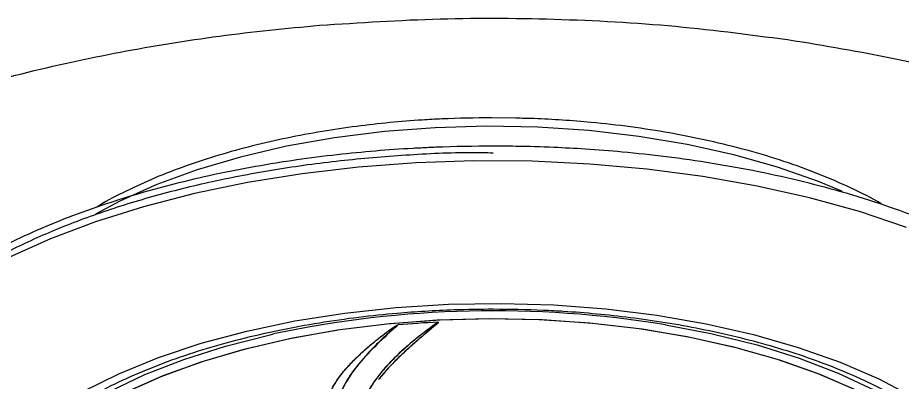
# Model space of a CAD drawing. Extents: x 1076 to 1148, y 508 to 635.
# Drawn here: x 1094.952 to 1097.364, y 581.448 to 582.441 of the extents above; entities that cross this region are included whole.
import ezdxf

# ---------------------------------------------------------------- set-up
doc = ezdxf.new("R2010")
doc.units = 0
doc.header["$MEASUREMENT"] = 0
doc.layers.add('1', color=4, linetype='Continuous')

# ---------------------------------------------------------------- blocks, each defined once
blk = doc.blocks.new('2026 TX')
at = {"layer": '1', "color": 3}
for p, q in [((20.547, 62.3738), (20.4821, 62.375)), ((20.9559, 61.8114), (21.0752, 61.7886))]:
    blk.add_line(p, q, dxfattribs=at)
at = {"layer": '1', "color": 3, "flags": 128}
for points in [[(21.4387, 62.1745), (21.3738, 62.2014), (21.262, 62.2407), (21.1422, 62.2745), (21.0155, 62.3025), (20.8834, 62.3244), (20.7472, 62.3401), (20.6083, 62.3492), (20.4681, 62.3519), (20.328, 62.3479), (20.1895, 62.3374), (20.054, 62.3205), (19.9229, 62.2974), (19.7975, 62.2682), (19.6791, 62.2333), (19.569, 62.193), (19.4683, 62.1478), (19.4022, 62.1125)], [(21.6134, 62.0767), (21.4849, 62.1196), (21.3489, 62.1572), (21.2062, 62.1892), (21.0581, 62.2153), (20.9057, 62.2353), (20.75, 62.2491), (20.5924, 62.2566), (20.4339, 62.2577), (20.2758, 62.2524), (20.1194, 62.2407), (19.9657, 62.2227), (19.816, 62.1987), (19.6714, 62.1687), (19.533, 62.1329), (19.4018, 62.0918), (19.2789, 62.0454), (19.1652, 61.9944), (19.0616, 61.9389), (18.9688, 61.8794), (18.8875, 61.8165), (18.8185, 61.7504)], [(19.1411, 61.4603), (19.2045, 61.52), (19.2803, 61.5766), (19.3676, 61.6295), (19.4657, 61.6781), (19.5737, 61.7221), (19.6904, 61.7609), (19.8148, 61.7943), (19.9457, 61.8218), (20.0818, 61.8433), (20.2217, 61.8585), (20.3643, 61.8673), (20.508, 61.8696), (20.6515, 61.8654), (20.7934, 61.8546), (20.9323, 61.8375), (21.067, 61.8142), (21.196, 61.7848), (21.3183, 61.7498), (21.4325, 61.7094), (21.5376, 61.664), (21.6326, 61.614)], [(19.2068, 61.4247), (19.2496, 61.4699), (19.3167, 61.5263), (19.3957, 61.5794), (19.486, 61.6285), (19.5865, 61.6731), (19.6963, 61.7127), (19.8141, 61.747), (19.9389, 61.7757), (20.0693, 61.7983), (20.2039, 61.8147), (20.3415, 61.8248), (20.4805, 61.8283), (20.6196, 61.8253), (20.7574, 61.8158), (20.8923, 61.7999), (21.0231, 61.7778), (21.1484, 61.7497), (21.2669, 61.7158), (21.3774, 61.6766), (21.4787, 61.6324), (21.5699, 61.5837), (21.6499, 61.5309)], [(19.204, 61.4213), (19.2461, 61.4665), (19.3125, 61.5232), (19.3909, 61.5764), (19.4805, 61.6258), (19.5805, 61.6706), (19.6897, 61.7106), (19.8071, 61.7452), (19.9315, 61.7742), (20.0616, 61.7972), (20.1961, 61.814), (20.3335, 61.8244), (20.4725, 61.8283), (20.6116, 61.8257), (20.7495, 61.8165), (20.8847, 61.801), (21.0157, 61.7793), (21.1414, 61.7515), (21.2603, 61.7179), (21.3713, 61.679), (21.4732, 61.6351), (21.5649, 61.5866), (21.6456, 61.5341)], [(19.289, 60.8796), (19.2525, 60.9101), (19.195, 60.9684), (19.1503, 61.0291), (19.1188, 61.0916), (19.101, 61.1551), (19.0969, 61.2192), (19.1067, 61.2832), (19.1301, 61.3464), (19.167, 61.4082), (19.2171, 61.468), (19.2797, 61.5251), (19.3544, 61.5792), (19.4403, 61.6295), (19.5366, 61.6756), (19.6423, 61.717), (19.7564, 61.7534), (19.8778, 61.7843), (19.8876, 61.7865)], [(19.289, 60.8796), (19.2525, 60.9101), (19.195, 60.9684), (19.1503, 61.0291), (19.1188, 61.0916), (19.101, 61.1551), (19.0969, 61.2192), (19.1067, 61.2832), (19.1301, 61.3464), (19.167, 61.4082), (19.2171, 61.468), (19.2797, 61.5251), (19.3544, 61.5792), (19.4403, 61.6295), (19.5366, 61.6756), (19.6423, 61.717), (19.7564, 61.7534), (19.8778, 61.7843), (19.8876, 61.7865)], [(21.0752, 61.7886), (21.0838, 61.7868), (21.2058, 61.7564), (21.3206, 61.7205), (21.4271, 61.6795), (21.5243, 61.6338), (21.6112, 61.5838), (21.6868, 61.5301), (21.7506, 61.4732), (21.8018, 61.4136), (21.8399, 61.352), (21.8646, 61.2889), (21.8756, 61.225), (21.8727, 61.1609), (21.8561, 61.0972), (21.8259, 61.0346), (21.7823, 60.9738), (21.7259, 60.9152), (21.6837, 60.8796)], [(21.0752, 61.7886), (21.0838, 61.7868), (21.2058, 61.7564), (21.3206, 61.7205), (21.4271, 61.6795), (21.5243, 61.6338), (21.6112, 61.5838), (21.6868, 61.5301), (21.7506, 61.4732), (21.8018, 61.4136), (21.8399, 61.352), (21.8646, 61.2889), (21.8756, 61.225), (21.8727, 61.1609), (21.8561, 61.0972), (21.8259, 61.0346), (21.7823, 60.9738), (21.7259, 60.9152), (21.6837, 60.8796)]]:
    blk.add_lwpolyline(points, dxfattribs=at)
at = {"layer": '1', "color": 3}
for centre, radius, start, end in [((20.488, 58.9618), 2.8877, 80.6757, 101.9993), ((20.4828, 58.9568), 2.8656, 92.9331, 95.1446), ((20.4828, 58.9568), 2.8656, 92.9333, 95.1446)]:
    blk.add_arc(centre, radius, start, end, dxfattribs=at)
for points, knots in [([(18.8063, 62.3747), (18.8926, 62.4041), (19.0609, 62.4614), (19.2878, 62.5175), (19.4686, 62.5544), (19.6034, 62.5779), (19.7391, 62.5979), (19.8755, 62.6145), (19.9672, 62.6228), (20.0129, 62.6269)], [0, 0, 0, 0, 0.238662, 0.465509, 0.574439, 0.682329, 0.789204, 0.895087, 1, 1, 1, 1]), ([(20.0129, 62.6269), (20.1222, 62.6341), (20.3413, 62.6485), (20.6743, 62.6457), (21.0064, 62.6263), (21.2212, 62.597), (21.3289, 62.5823)], [0, 0, 0, 0, 0.248389, 0.497705, 0.748168, 1, 1, 1, 1]), ([(21.3289, 62.5823), (21.4263, 62.5655), (21.6259, 62.531), (21.9156, 62.4583), (22.0954, 62.3957), (22.1873, 62.3637)], [0, 0, 0, 0, 0.31821, 0.651449, 1, 1, 1, 1]), ([(20.4821, 62.375), (20.4368, 62.3745), (20.3735, 62.3737), (20.2809, 62.3684), (20.2031, 62.3622), (20.1118, 62.3519), (20.0182, 62.3381), (19.9232, 62.3203), (19.8289, 62.2988), (19.7367, 62.2734), (19.648, 62.2444), (19.5635, 62.2119), (19.4849, 62.1758), (19.4322, 62.1492), (19.4079, 62.1338), (19.4056, 62.1324)], [0, 0, 0, 0, 0.109915, 0.153902, 0.226761, 0.301934, 0.382094, 0.465197, 0.550413, 0.637087, 0.72476, 0.813108, 0.901902, 0.990992, 1, 1, 1, 1]), ([(21.5458, 62.1399), (21.5451, 62.1404), (21.5199, 62.156), (21.4629, 62.1838), (21.3751, 62.2225), (21.2801, 62.2569), (21.18, 62.2872), (21.0757, 62.313), (20.9693, 62.3342), (20.8618, 62.3508), (20.7638, 62.362), (20.6758, 62.3689), (20.6069, 62.3729), (20.5641, 62.3735), (20.547, 62.3738)], [0, 0, 0, 0, 0.003226, 0.108127, 0.212761, 0.317026, 0.420738, 0.523541, 0.624706, 0.722465, 0.818904, 0.888022, 0.955437, 1, 1, 1, 1]), ([(20.3103, 62.2937), (20.2961, 62.293), (20.2475, 62.2908), (20.164, 62.2848), (20.058, 62.2745), (19.9487, 62.2605), (19.8369, 62.2426), (19.7248, 62.2206), (19.614, 62.1947), (19.5059, 62.1649), (19.4014, 62.1314), (19.3016, 62.0942), (19.2071, 62.0537), (19.1186, 62.01), (19.0367, 61.9633), (18.9618, 61.9137), (18.8943, 61.8616), (18.8346, 61.807), (18.7829, 61.75), (18.7396, 61.6907), (18.705, 61.629), (18.6797, 61.5649), (18.6641, 61.4981), (18.6595, 61.4286), (18.6664, 61.3586), (18.6863, 61.29), (18.7034, 61.2453), (18.7168, 61.2237), (18.7169, 61.2235)], [0, 0, 0, 0, 0.0137668, 0.0470409, 0.0814067, 0.1180947, 0.1561838, 0.1953003, 0.2351458, 0.2755098, 0.3162384, 0.3572184, 0.3983673, 0.4396273, 0.4809615, 0.5223535, 0.5638087, 0.6053519, 0.6470344, 0.6889486, 0.7312392, 0.7741285, 0.8179495, 0.8631758, 0.9104126, 0.954967, 0.9996639, 1, 1, 1, 1]), ([(20.4864, 62.2978), (20.4341, 62.2974), (20.3753, 62.2969), (20.3168, 62.294), (20.3103, 62.2937)], [0, 0, 0, 0, 0.888824, 1, 1, 1, 1]), ([(22.2697, 61.2528), (22.2774, 61.2709), (22.2945, 61.3107), (22.3085, 61.3744), (22.3134, 61.444), (22.3061, 61.5139), (22.2873, 61.5827), (22.2579, 61.6489), (22.218, 61.7135), (22.1678, 61.7761), (22.1078, 61.8363), (22.0384, 61.8938), (21.9601, 61.9484), (21.8733, 61.9999), (21.7786, 62.0479), (21.6766, 62.0923), (21.5679, 62.1327), (21.4534, 62.1691), (21.334, 62.2011), (21.2107, 62.2286), (21.0853, 62.2513), (20.9612, 62.2691), (20.8451, 62.2817), (20.7426, 62.2897), (20.6457, 62.2949), (20.5621, 62.2974), (20.5069, 62.2977), (20.4864, 62.2978)], [0, 0, 0, 0, 0.035311, 0.077579, 0.121202, 0.166764, 0.209739, 0.252851, 0.29608, 0.339368, 0.382669, 0.425953, 0.469204, 0.512408, 0.555562, 0.598653, 0.641659, 0.68454, 0.727229, 0.769607, 0.811437, 0.852178, 0.890246, 0.922162, 0.94874, 0.980919, 1, 1, 1, 1]), ([(20.4861, 62.2789), (20.4668, 62.2793), (20.3872, 62.281), (20.2474, 62.2738), (20.0678, 62.2589), (19.8912, 62.2347), (19.7198, 62.2022), (19.5565, 62.1617), (19.4042, 62.1139), (19.2641, 62.0596), (19.1258, 61.9938), (18.9958, 61.9156), (18.8803, 61.8256), (18.8254, 61.762), (18.7983, 61.7306)], [0, 0, 0, 0, 0.02627, 0.108678, 0.191096, 0.275258, 0.359429, 0.443591, 0.527762, 0.610171, 0.692588, 0.798002, 0.900543, 1, 1, 1, 1]), ([(19.0784, 61.2159), (19.0779, 61.2236), (19.076, 61.251), (19.0852, 61.296), (19.1052, 61.3507), (19.1351, 61.4023), (19.1745, 61.4526), (19.2233, 61.5015), (19.2813, 61.5486), (19.3481, 61.5935), (19.4235, 61.636), (19.5067, 61.6755), (19.5972, 61.7118), (19.6941, 61.7445), (19.7963, 61.7732), (19.9025, 61.7976), (20.0106, 61.8175), (20.118, 61.8328), (20.2144, 61.8429), (20.3012, 61.8492), (20.3886, 61.8535), (20.4508, 61.8541), (20.4864, 61.8545)], [0, 0, 0, 0, 0.024615, 0.088061, 0.144287, 0.199112, 0.25309, 0.306663, 0.360097, 0.413507, 0.466957, 0.52046, 0.573979, 0.627439, 0.680715, 0.73358, 0.785586, 0.835638, 0.883165, 0.917168, 0.95262, 1, 1, 1, 1]), ([(20.4864, 61.8545), (20.5323, 61.8539), (20.5965, 61.8531), (20.6904, 61.848), (20.7694, 61.8419), (20.862, 61.8318), (20.9569, 61.8182), (21.0533, 61.8009), (21.149, 61.7798), (21.2424, 61.7551), (21.3324, 61.7269), (21.4178, 61.6955), (21.4978, 61.6611), (21.5716, 61.624), (21.6387, 61.5845), (21.6987, 61.543), (21.7511, 61.4997), (21.796, 61.455), (21.8325, 61.409), (21.8574, 61.3702), (21.8667, 61.3469), (21.8697, 61.3394)], [0, 0, 0, 0, 0.070298, 0.098414, 0.144985, 0.193033, 0.244254, 0.297332, 0.351722, 0.406986, 0.462814, 0.518975, 0.575303, 0.631681, 0.688042, 0.744374, 0.800737, 0.857276, 0.914274, 0.97223, 1, 1, 1, 1]), ([(20.0448, 61.6333), (20.0468, 61.6374), (20.051, 61.6458), (20.0597, 61.6595), (20.0708, 61.6749), (20.0849, 61.6919), (20.1023, 61.7107), (20.1233, 61.7313), (20.147, 61.7525), (20.171, 61.7723), (20.1936, 61.7898), (20.2101, 61.8018), (20.2207, 61.8085), (20.224, 61.8102), (20.2251, 61.8107), (20.2255, 61.8108), (20.2257, 61.8108), (20.2258, 61.8108)], [0, 0, 0, 0, 0.076091, 0.159217, 0.249599, 0.347471, 0.453074, 0.566653, 0.688459, 0.798268, 0.884794, 0.967963, 0.990274, 0.996657, 0.998687, 0.999427, 1, 1, 1, 1]), ([(20.0453, 61.6343), (20.0494, 61.642), (20.0585, 61.6591), (20.079, 61.6856), (20.1016, 61.7102), (20.1232, 61.7313), (20.1459, 61.7516), (20.1701, 61.7718), (20.1943, 61.7904), (20.2108, 61.8023), (20.221, 61.8087), (20.2241, 61.8103), (20.2251, 61.8107), (20.2255, 61.8108), (20.2257, 61.8108), (20.2258, 61.8108)], [0, 0, 0, 0, 0.145205, 0.32012, 0.464874, 0.56292, 0.670696, 0.798522, 0.889305, 0.969994, 0.990799, 0.996799, 0.998729, 0.999441, 1, 1, 1, 1]), ([(20.2258, 61.8108), (20.1877, 61.7757), (20.1306, 61.723), (20.0821, 61.6544), (20.0685, 61.6217), (20.0617, 61.6053)], [0, 0, 0, 0, 0.500022, 0.750062, 1, 1, 1, 1]), ([(20.2258, 61.8108), (20.2162, 61.8025), (20.196, 61.7849), (20.1696, 61.7598), (20.1439, 61.7331), (20.1196, 61.7052), (20.0994, 61.6782), (20.0832, 61.6526), (20.0708, 61.6293), (20.0647, 61.6131), (20.0617, 61.6051)], [0, 0, 0, 0, 0.1189931, 0.2501781, 0.358069, 0.500219, 0.6521265, 0.7501484, 0.8773468, 1, 1, 1, 1]), ([(20.3361, 61.8186), (20.3099, 61.7992), (20.2598, 61.7621), (20.2038, 61.7091), (20.1636, 61.6622), (20.1473, 61.6339), (20.1397, 61.6207)], [0, 0, 0, 0, 0.292679, 0.556946, 0.792739, 1, 1, 1, 1]), ([(20.3361, 61.8186), (20.3186, 61.8058), (20.2835, 61.7802), (20.2405, 61.7436), (20.2047, 61.7091), (20.1773, 61.678), (20.1552, 61.6483), (20.1448, 61.6297), (20.1397, 61.6205)], [0, 0, 0, 0, 0.1922088, 0.3856323, 0.5467185, 0.7087006, 0.8554653, 1, 1, 1, 1]), ([(20.3361, 61.8186), (20.3362, 61.8186), (20.3363, 61.8186), (20.3364, 61.8186), (20.3365, 61.8186), (20.3365, 61.8186), (20.3366, 61.8185), (20.3366, 61.8184), (20.3367, 61.8182), (20.3365, 61.8178), (20.3352, 61.816), (20.3316, 61.8127), (20.3256, 61.8073), (20.3177, 61.8007), (20.3077, 61.7924), (20.2954, 61.7821), (20.2823, 61.771), (20.2682, 61.7588), (20.2532, 61.7454), (20.2316, 61.7254), (20.2086, 61.7025), (20.1881, 61.6799), (20.178, 61.6677), (20.1737, 61.6625)], [0, 0, 0, 0, 0.000297, 0.000559, 0.000801, 0.001042, 0.001303, 0.001598, 0.002331, 0.004503, 0.007716, 0.031456, 0.060115, 0.099114, 0.147326, 0.208575, 0.282686, 0.350178, 0.43385, 0.53338, 0.731885, 0.886915, 1, 1, 1, 1]), ([(20.3361, 61.8186), (20.3362, 61.8186), (20.3363, 61.8186), (20.3364, 61.8186), (20.3365, 61.8186), (20.3366, 61.8185), (20.3367, 61.8184), (20.3367, 61.8182), (20.3363, 61.8172), (20.3346, 61.8155), (20.3319, 61.8128), (20.3282, 61.8096), (20.323, 61.8051), (20.3158, 61.7991), (20.3066, 61.7914), (20.2959, 61.7825), (20.2837, 61.7721), (20.2702, 61.7604), (20.2557, 61.7476), (20.2355, 61.729), (20.213, 61.7068), (20.1909, 61.6832), (20.1795, 61.6695), (20.1743, 61.6632)], [0, 0, 0, 0, 0.0004351, 0.0008069, 0.0009876, 0.0011749, 0.001595, 0.0027407, 0.004407, 0.0168667, 0.0306531, 0.0491019, 0.0722005, 0.1095636, 0.1552928, 0.2092807, 0.2713994, 0.3449635, 0.4253012, 0.5122481, 0.7001002, 0.8623294, 1, 1, 1, 1])]:
    blk.add_open_spline(points, degree=3, knots=knots, dxfattribs=at)

msp = doc.modelspace()

# ---------------------------------------------------------------- block references
at = {"layer": '1'}
msp.add_blockref('2026 TX', (1075.7625, 519.7937), dxfattribs=at)

doc.saveas('drawing.dxf')
